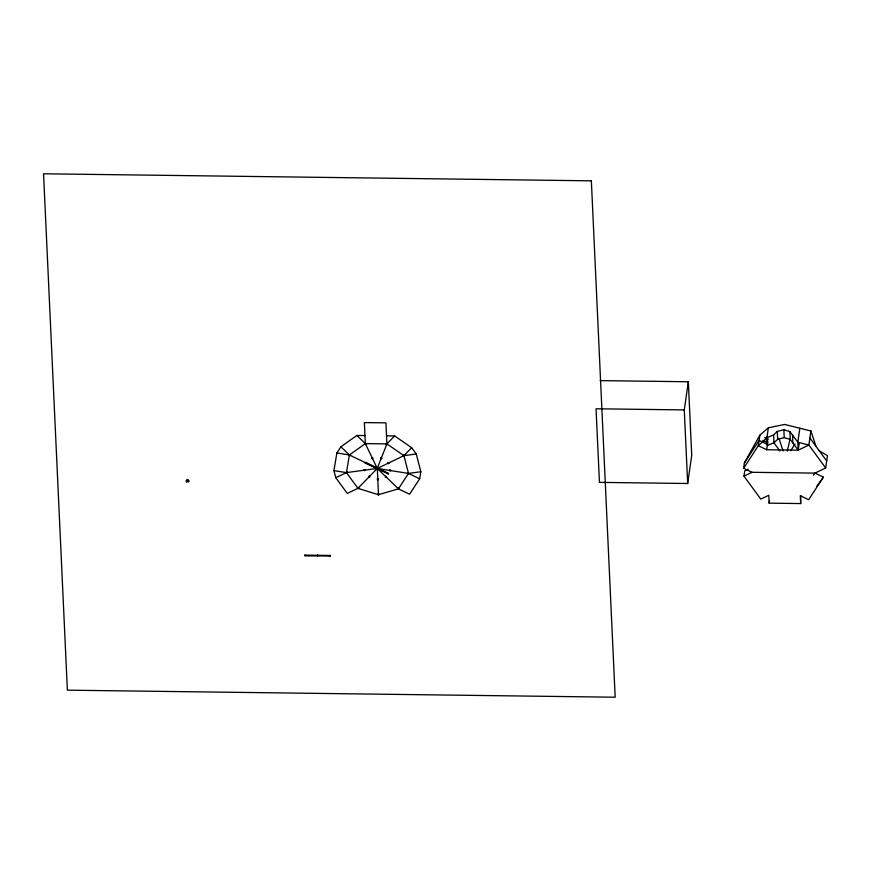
<?xml version="1.0" encoding="UTF-8"?>
<svg xmlns="http://www.w3.org/2000/svg" width="871" height="871" viewBox="0 0 871 871"><rect width="100%" height="100%" fill="white"/><g stroke="black" fill="none" stroke-linecap="round" stroke-linejoin="round"><path stroke-width="1.31" d="M330.207 556.003L304.97 555.905L304.97 554.914M317.545 555.752L317.567 555.077M330.174 556.221L330.174 555.241M365.929 463.089L366.364 462.425M377.306 468.152L378.471 494.728L398.439 488.838L408.499 473.41L403.948 455.653L386.898 443.894L365.352 443.611L349.369 454.956L336.87 452.974L333.952 470.623L335.771 477.733L347.268 493.432L357.937 488.326L377.263 468.446L403.948 455.653L416.273 453.987L420.835 471.744L419.659 478.81L409.599 494.238L398.439 488.838L377.263 468.446L349.369 454.956L340.899 446.801L356.87 435.456L364.971 435.554M388.216 474.096L388.64 473.443L365.504 462.327L365.08 462.991L388.248 473.878M684.279 409.914L596.047 408.782L599.444 482.371L687.665 483.503L684.279 409.914L688.33 381.759L600.108 380.627M687.665 483.503L691.726 455.348L688.33 381.759M748.178 469.219L744.749 470.863L743.986 476.143L760.786 499.105L768.788 495.272L769.158 503.155L800.667 503.558L800.297 495.675L808.669 499.725L823.367 477.166L815.006 473.116L751.989 472.3L743.616 468.26L744.378 462.98L759.85 435.141L768.353 427.781L784.619 424.46L810.901 430.96L815.964 446.3M759.85 435.141L758.325 445.702L743.616 468.26M766.328 441.858L768.353 427.781M810.901 430.96L808.876 445.037L798.195 450.155L766.687 449.741L767.71 442.708L767.46 437.449M769.158 503.155L769.496 500.803M799.861 428.184L797.836 442.261L798.195 450.155L790.269 439.474L789.91 431.581L783.856 429.741L777.302 431.417L773.644 434.901L766.937 437.645L758.325 445.702L766.687 449.741M798.195 450.155L799.219 443.11M800.667 503.558L800.797 495.675M813.492 475.207L815.006 473.116L825.675 467.999L827.45 455.675L819.219 450.753M378.471 494.728L357.937 488.326L346.44 472.615L349.369 454.956M787.275 451.069L790.193 438.472M416.273 453.987L411.667 447.705L394.628 435.935L386.898 443.894L377.263 468.446L346.44 472.615L333.952 470.623M336.87 452.974L340.899 446.801M365.896 463.383L366.321 462.719M376.893 468.881L377.753 467.564M744.378 462.98L759.087 440.421L767.449 444.46L767.09 436.578M790.672 450.732L795.081 443.97M816.584 486.606L823.367 477.166M186.601 481.815L188.626 481.848L189.127 481.075L188.049 479.594L186.971 479.583L186.024 481.032L186.601 481.815L187.57 480.825M403.948 455.653L411.667 447.705M766.937 437.645L767.297 445.527L774.003 442.784L777.661 439.311L784.216 437.623L790.269 439.474M335.771 477.733L346.44 472.615M743.986 476.143L751.989 472.3M356.87 435.456L365.352 443.611L377.263 468.446L408.499 473.41L420.835 471.744M386.528 435.838L394.628 435.935M304.937 555.132L330.142 555.458M764.629 437.449L768.211 439.18M762.92 440.388L767.71 442.708M408.499 473.41L419.659 478.81M789.91 431.581L797.836 442.261L808.876 445.037L825.675 467.999M809.888 437.993L826.688 460.955M773.524 442.228L779.926 450.971M778.99 438.32L783.073 451.015M792.545 435.141L792.915 443.034M783.856 429.741L784.216 437.623M777.302 431.417L777.661 439.311M773.644 434.901L774.003 442.784M386.898 443.894L385.929 422.86L364.372 422.587L365.352 443.611M317.534 554.751L317.61 556.286M389.816 470.057L389.696 470.808L390.611 470.95L390.731 470.198L389.816 470.057M407.65 472.888L407.53 473.639L408.445 473.791L408.564 473.04L407.65 472.888M380.965 457.776L380.681 458.484L381.552 458.767L381.836 458.048L380.965 457.776M386.463 443.753L386.18 444.471L387.062 444.743L387.334 444.025L386.463 443.753M349.587 454.629L349.151 455.283L349.968 455.675L350.392 455.021L349.587 454.629M358.133 487.488L357.578 488.076L358.297 488.577L358.863 487.989L358.133 487.488M369.173 476.143L368.607 476.731L369.337 477.232L369.892 476.644L369.173 476.143M386.071 476.361L385.396 476.851L386.016 477.439L386.691 476.96L386.071 476.361M398.167 488.01L397.481 488.489L398.101 489.088L398.787 488.598L398.167 488.01M388.466 462.621L387.693 463.002L388.183 463.666L388.956 463.296L388.466 462.621M403.698 455.326L402.925 455.696L403.415 456.371L404.188 455.99L403.698 455.326M365.776 443.491L364.916 443.742L365.265 444.46L366.125 444.21L365.776 443.491M372.57 457.667L371.721 457.917L372.069 458.636L372.919 458.386L372.57 457.667M347.246 472.115L346.342 472.234L346.538 472.997L347.442 472.866L347.246 472.115M364.84 469.741L363.936 469.861L364.132 470.612L365.036 470.492L364.84 469.741M591.355 180.83L43.55 173.786L67.372 690.17L615.176 697.214L591.355 180.83M378.21 478.963L377.285 478.952L377.328 479.725L378.243 479.736L378.21 478.963M378.896 493.966L377.981 493.955L378.014 494.728L378.939 494.739L378.896 493.966"/></g></svg>
